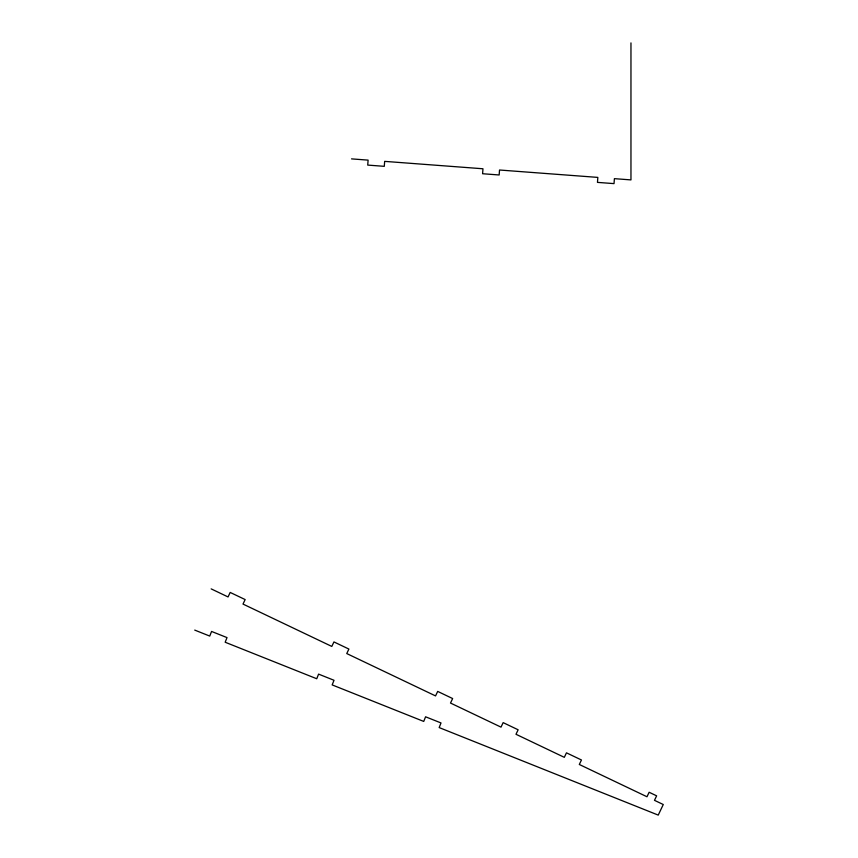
<?xml version="1.0" encoding="UTF-8"?>
<svg xmlns="http://www.w3.org/2000/svg" width="858" height="858" viewBox="0 0 858 858"><rect width="100%" height="100%" fill="white"/><g stroke="black" fill="none" stroke-linecap="round" stroke-linejoin="round"><path stroke-width="1.29" d="M351.533 158.88L368.103 160.124L367.728 165.09L384.287 166.334L384.663 161.368L482.968 168.769L482.593 173.734L499.152 174.978L499.528 170.013L597.833 177.402L597.468 182.379L614.028 183.623L614.403 178.657L630.962 179.901L630.962 42.9M194.723 630.094L209.738 636.078L211.583 631.445L227.016 637.601L225.171 642.234L316.741 678.753L318.586 674.12L334.009 680.276L332.164 684.909L423.734 721.428L425.579 716.795L441.012 722.951L439.167 727.573L658.236 815.1L663.277 804.525L654.482 800.332L656.627 795.838L649.131 792.266L646.986 796.76L579.311 764.478L581.456 759.984L566.462 752.831L564.317 757.335L515.99 734.276L518.135 729.783L503.153 722.629L501.008 727.134L450.504 703.045L452.649 698.551L437.687 691.409L435.542 695.913L346.75 653.56L348.895 649.066L333.944 641.923L331.799 646.428L243.007 604.075L245.152 599.57L230.191 592.438L228.046 596.943L211.165 588.878"/></g></svg>
